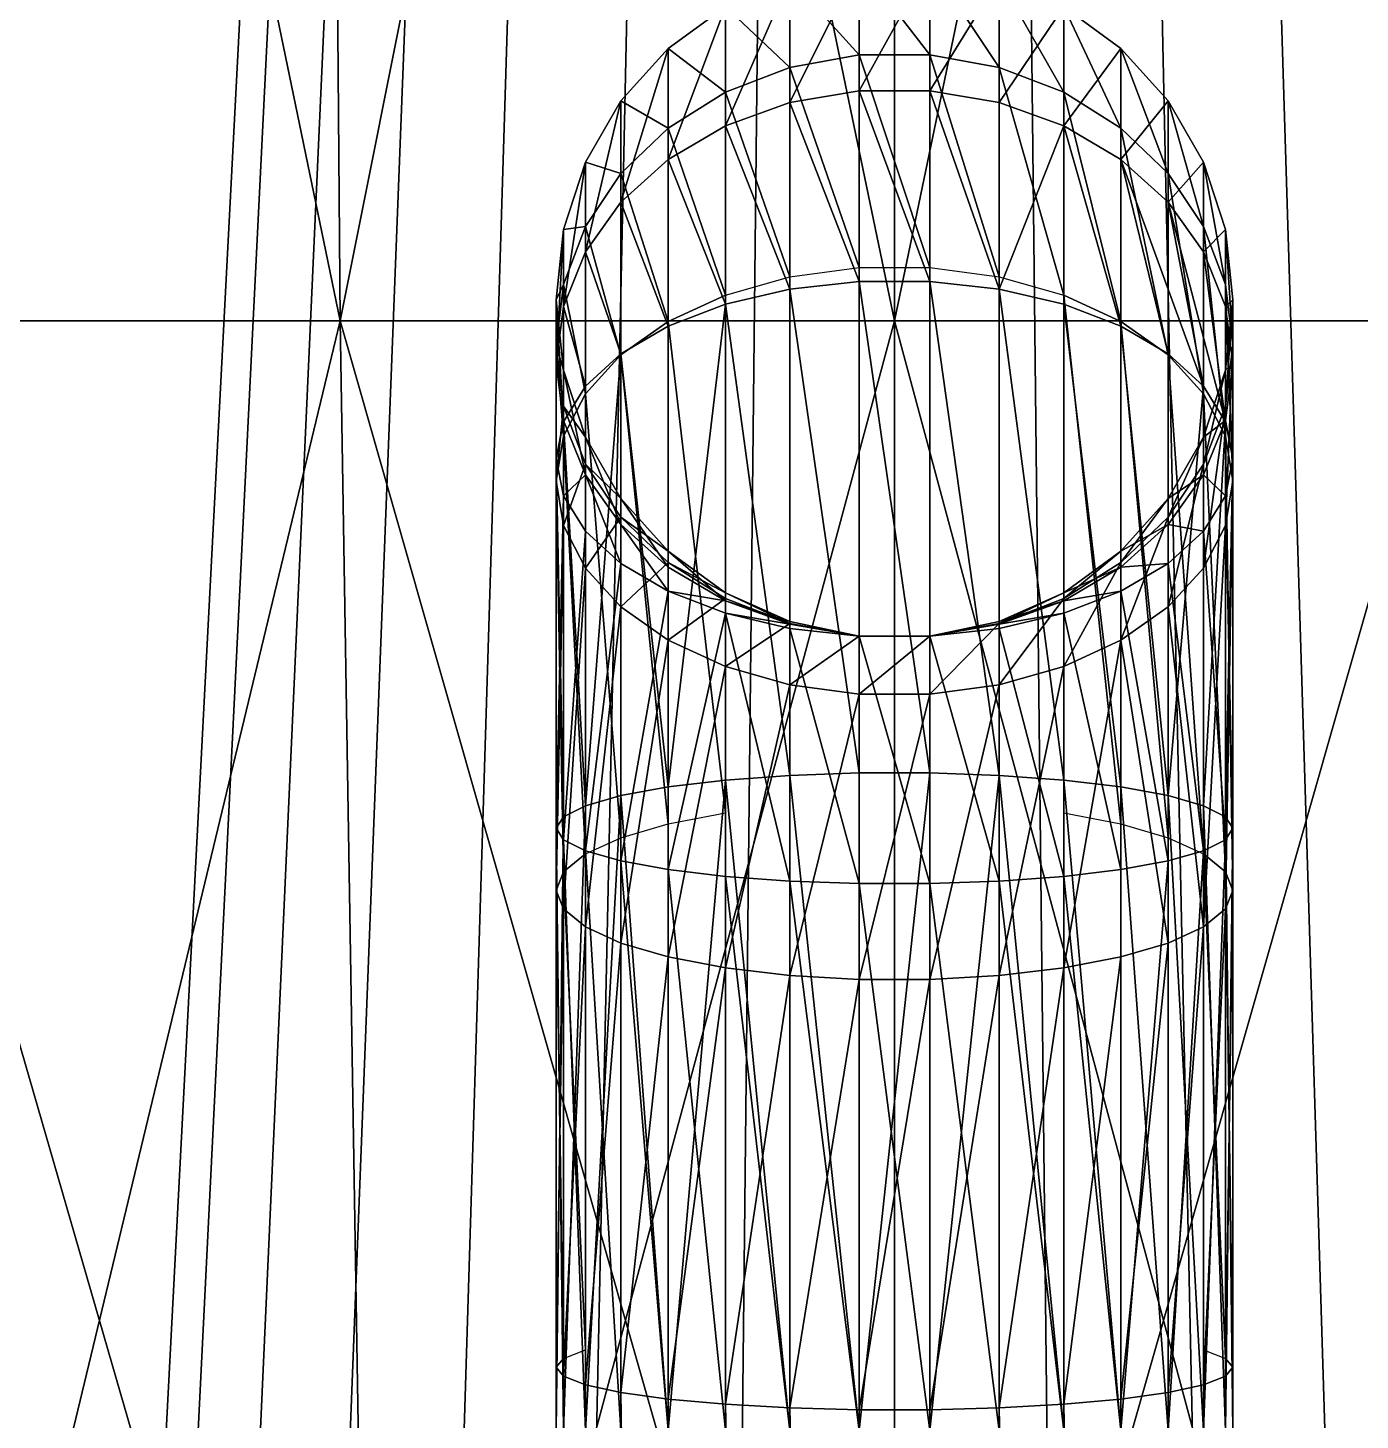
# Model space of a CAD drawing. Extents: x -6.5 to 6.5, y -27.2 to 23.5.
# Drawn here: x -1.562 to 0.839, y -6.981 to -4.472 of the extents above; entities that cross this region are included whole.
import ezdxf

# ---------------------------------------------------------------- set-up
doc = ezdxf.new("R2010")
doc.units = 0
doc.header["$MEASUREMENT"] = 0
doc.layers.add('DEFAULT', color=7, linetype='CONTINUOUS')

msp = doc.modelspace()

# ---------------------------------------------------------------- linework, layer by layer
at = {"layer": 'DEFAULT'}
for points in [[(0, 18.25), (-1.876564, -19.5, 0.609732), (-1.962327, -19.5, 0.206249)], [(0, 18.25), (-1.962327, -19.5, 0.206249), (-1.962327, -19.5, -0.206249)], [(0, 18.25), (-1.962327, -19.5, -0.206249), (-1.876564, -19.5, -0.609732)], [(0, 18.25), (-1.708786, -19.5, 0.986568), (-1.876564, -19.5, 0.609732)], [(0, 18.25), (-1.876564, -19.5, -0.609734), (-1.708786, -19.5, -0.986568)], [(0, 18.25), (-1.708786, -19.5, -0.986568), (-1.466326, -19.5, -1.320286)], [(0, 18.25), (-1.466326, -19.5, 1.320286), (-1.708786, -19.5, 0.986568)], [(0, 18.25), (-1.466326, -19.5, -1.320286), (-1.15978, -19.5, -1.5963)], [(0, 18.25), (-1.159781, -19.5, 1.5963), (-1.466326, -19.5, 1.320286)], [(0, 18.25), (-1.15978, -19.5, -1.5963), (-0.802547, -19.5, -1.802549)], [(0, 18.25), (-0.802547, -19.5, 1.802549), (-1.15978, -19.5, 1.5963)], [(0, 18.25), (-0.410238, -19.5, 1.930017), (-0.802547, -19.5, 1.802549)], [(0, 18.25), (-0.802546, -19.5, -1.802549), (-0.410238, -19.5, -1.930017)], [(0, 18.25), (-0.410238, -19.5, -1.930019), (0, -19.5, -1.973137)], [(0, 18.25), (0, -19.5, 1.973137), (-0.410238, -19.5, 1.930017)], [(0, 18.25), (0, -19.5, -1.973137), (0.410238, -19.5, -1.930017)], [(0, 18.25), (0.410238, -19.5, -1.930017), (0.802547, -19.5, -1.802549)], [(0, 18.25), (0.802547, -19.5, -1.802549), (1.15978, -19.5, -1.5963)], [(0, 18.25), (1.159781, -19.5, -1.5963), (1.466326, -19.5, -1.320286)], [(0, 18.25), (1.466326, -19.5, -1.320286), (1.708786, -19.5, -0.986568)], [(0, 18.25), (1.708786, -19.5, -0.986568), (1.876564, -19.5, -0.609732)], [(0, 18.25), (1.876564, -19.5, -0.609732), (1.962327, -19.5, -0.206249)], [(0, 18.25), (1.962327, -19.5, -0.206249), (1.962327, -19.5, 0.206249)], [(0, 18.25), (1.962327, -19.5, 0.206249), (1.876564, -19.5, 0.609732)], [(0, 18.25), (1.876564, -19.5, 0.609734), (1.708786, -19.5, 0.986568)], [(0, 18.25), (1.708786, -19.5, 0.986568), (1.466326, -19.5, 1.320286)], [(0, 18.25), (1.466326, -19.5, 1.320286), (1.15978, -19.5, 1.5963)], [(0, 18.25), (1.15978, -19.5, 1.5963), (0.802547, -19.5, 1.802549)], [(0, 18.25), (0.802546, -19.5, 1.802549), (0.410238, -19.5, 1.930017)], [(0, 18.25), (0.410238, -19.5, 1.930019), (0, -19.5, 1.973137)], [(-0.998899, -5, 4.699451), (-1.039559, 0, 4.890739), (-2.033683, 0, 4.567726)], [(-2.033683, 0, 4.567726), (-1.954142, -5, 4.389074), (-0.998899, -5, 4.699451)], [(-1.954141, -5, -4.389074), (-2.033683, 0, -4.567728), (-1.039558, 0, -4.890738)], [(-1.039558, 0, -4.890738), (-0.998899, -5, -4.699451), (-1.954141, -5, -4.389074)], [(0, -5, 4.80444), (0, 0, 5), (-1.039558, 0, 4.890738)], [(-1.039558, 0, 4.890738), (-0.998899, -5, 4.699451), (0, -5, 4.80444)], [(-0.998899, -5, -4.699451), (-1.039558, 0, -4.890739), (0, 0, -5)], [(0, 0, -5), (0, -5, -4.80444), (-0.998899, -5, -4.699451)], [(0.998899, -5, 4.699451), (1.039558, 0, 4.890739), (0, 0, 5)], [(0, 0, 5), (0, -5, 4.80444), (0.998899, -5, 4.699451)], [(0, -5, -4.80444), (0, 0, -5), (1.039558, 0, -4.890738)], [(1.039558, 0, -4.890738), (0.998899, -5, -4.699451), (0, -5, -4.80444)], [(-0.063732, -4.355601, -5.77317), (-0.188408, -4.606759, -6.458717), (-0.188408, -4.382101, -5.772972)], [(-0.063732, -4.585278, -6.474236), (-0.188408, -4.606759, -6.458717), (-0.063732, -4.355601, -5.77317)], [(-0.063732, -4.520287, -5.153793), (-0.063732, -4.355601, -5.77317), (-0.188408, -4.382101, -5.772972)], [(0.063732, -4.520287, -5.153793), (-0.063732, -4.355601, -5.77317), (-0.063732, -4.520287, -5.153793)], [(-0.063732, -4.355601, -5.77317), (0.063732, -4.520287, -5.153793), (0.063732, -4.355601, -5.77317)], [(0.063732, -4.355601, -5.77317), (-0.063732, -4.585278, -6.474236), (-0.063732, -4.355601, -5.77317)], [(0.063732, -4.585278, -6.474236), (-0.063732, -4.585278, -6.474236), (0.063732, -4.355601, -5.77317)], [(0.188408, -4.543188, -5.16713), (0.063732, -4.355601, -5.77317), (0.063732, -4.520287, -5.153793)], [(0.188408, -4.382101, -5.772972), (0.063732, -4.585278, -6.474236), (0.063732, -4.355601, -5.77317)], [(0.188408, -4.382101, -5.772972), (0.063732, -4.355601, -5.77317), (0.188408, -4.543188, -5.16713)], [(-0.188408, -4.382101, -5.772972), (-0.304852, -4.648783, -6.428356), (-0.304852, -4.433943, -5.772583)], [(-0.188408, -4.606759, -6.458717), (-0.304852, -4.648783, -6.428356), (-0.188408, -4.382101, -5.772972)], [(-0.188408, -4.543188, -5.16713), (-0.188408, -4.382101, -5.772972), (-0.304852, -4.433943, -5.772583)], [(-0.188408, -4.382101, -5.772972), (-0.188408, -4.543188, -5.16713), (-0.063732, -4.520287, -5.153793)], [(0.188408, -4.606759, -6.458717), (0.063732, -4.585278, -6.474236), (0.188408, -4.382101, -5.772972)], [(0.304852, -4.58799, -5.193218), (0.188408, -4.382101, -5.772972), (0.188408, -4.543188, -5.16713)], [(0.188408, -4.382101, -5.772972), (0.304852, -4.58799, -5.193218), (0.304852, -4.433943, -5.772583)], [(0.304852, -4.433943, -5.772583), (0.188408, -4.606759, -6.458717), (0.188408, -4.382101, -5.772972)], [(-0.304852, -4.58799, -5.193218), (-0.304852, -4.433943, -5.772583), (-0.407974, -4.508862, -5.772018)], [(-0.304852, -4.433943, -5.772583), (-0.407974, -4.709512, -6.38448), (-0.407974, -4.508862, -5.772018)], [(-0.407974, -4.709512, -6.38448), (-0.304852, -4.433943, -5.772583), (-0.304852, -4.648783, -6.428356)], [(-0.304852, -4.433943, -5.772583), (-0.304852, -4.58799, -5.193218), (-0.188408, -4.543188, -5.16713)], [(0.304852, -4.648783, -6.428356), (0.188408, -4.606759, -6.458717), (0.304852, -4.433943, -5.772583)], [(0.407974, -4.652735, -5.230919), (0.304852, -4.433943, -5.772583), (0.304852, -4.58799, -5.193218)], [(0.304852, -4.433943, -5.772583), (0.407974, -4.652735, -5.230919), (0.407974, -4.508862, -5.772018)], [(0.407974, -4.508862, -5.772018), (0.304852, -4.648783, -6.428356), (0.304852, -4.433943, -5.772583)], [(-0.407974, -4.508862, -5.772018), (-0.493263, -4.786294, -6.32901), (-0.493263, -4.603583, -5.771301)], [(-0.407974, -4.709512, -6.38448), (-0.493263, -4.786294, -6.32901), (-0.407974, -4.508862, -5.772018)], [(-0.493263, -4.603583, -5.771301), (-0.407974, -4.652735, -5.230919), (-0.407974, -4.508862, -5.772018)], [(-0.407974, -4.508862, -5.772018), (-0.407974, -4.652735, -5.230919), (-0.304852, -4.58799, -5.193218)], [(0.407974, -4.709512, -6.38448), (0.304852, -4.648783, -6.428356), (0.407974, -4.508862, -5.772018)], [(0.407974, -4.508862, -5.772018), (0.407974, -4.652735, -5.230919), (0.493263, -4.734593, -5.27858)], [(0.493263, -4.603583, -5.771301), (0.407974, -4.709512, -6.38448), (0.407974, -4.508862, -5.772018)], [(0.493263, -4.734593, -5.27858), (0.493263, -4.603583, -5.771301), (0.407974, -4.508862, -5.772018)], [(-0.188408, -4.543188, -5.16713), (-0.063732, -4.904091, -4.660534), (-0.063732, -4.520287, -5.153793)], [(-0.063732, -4.520287, -5.153793), (0.063732, -4.904091, -4.660534), (0.063732, -4.520287, -5.153793)], [(-0.063732, -4.904091, -4.660534), (0.063732, -4.904091, -4.660534), (-0.063732, -4.520287, -5.153793)], [(0.063732, -4.520287, -5.153793), (0.188408, -4.92089, -4.68103), (0.188408, -4.543188, -5.16713)], [(0.063732, -4.904091, -4.660534), (0.188408, -4.92089, -4.68103), (0.063732, -4.520287, -5.153793)], [(-0.304852, -4.58799, -5.193218), (-0.188408, -4.92089, -4.68103), (-0.188408, -4.543188, -5.16713)], [(-0.188408, -4.92089, -4.68103), (-0.063732, -4.904091, -4.660534), (-0.188408, -4.543188, -5.16713)], [(0.188408, -4.543188, -5.16713), (0.304852, -4.953756, -4.721127), (0.304852, -4.58799, -5.193218)], [(0.188408, -4.92089, -4.68103), (0.304852, -4.953756, -4.721127), (0.188408, -4.543188, -5.16713)], [(-0.407974, -4.652735, -5.230919), (-0.304852, -4.953756, -4.721127), (-0.304852, -4.58799, -5.193218)], [(-0.304852, -4.953756, -4.721127), (-0.188408, -4.92089, -4.68103), (-0.304852, -4.58799, -5.193218)], [(-0.063732, -4.585278, -6.474236), (-0.063732, -4.928864, -6.794491), (-0.188408, -4.606759, -6.458717)], [(0.063732, -4.585278, -6.474236), (0.063732, -4.928864, -6.794491), (-0.063732, -4.585278, -6.474236)], [(0.063732, -4.928864, -6.794491), (-0.063732, -4.928864, -6.794491), (-0.063732, -4.585278, -6.474236)], [(0.063732, -4.585278, -6.474236), (0.188408, -4.606759, -6.458717), (0.188408, -4.942837, -6.771973)], [(0.188408, -4.942837, -6.771973), (0.063732, -4.928864, -6.794491), (0.063732, -4.585278, -6.474236)], [(0.304852, -4.58799, -5.193218), (0.407974, -5.001251, -4.779068), (0.407974, -4.652735, -5.230919)], [(0.304852, -4.953756, -4.721127), (0.407974, -5.001251, -4.779068), (0.304852, -4.58799, -5.193218)], [(-0.493263, -4.603583, -5.771301), (-0.556995, -4.875771, -6.264362), (-0.556995, -4.713966, -5.77047)], [(-0.556995, -4.875771, -6.264362), (-0.493263, -4.603583, -5.771301), (-0.493263, -4.786294, -6.32901)], [(-0.493263, -4.603583, -5.771301), (-0.556995, -4.713966, -5.77047), (-0.493263, -4.734593, -5.27858)], [(-0.493263, -4.734593, -5.27858), (-0.407974, -4.652735, -5.230919), (-0.493263, -4.603583, -5.771301)], [(-0.304852, -4.648783, -6.428356), (-0.188408, -4.606759, -6.458717), (-0.188408, -4.942837, -6.771973)], [(-0.063732, -4.928864, -6.794491), (-0.188408, -4.942837, -6.771973), (-0.188408, -4.606759, -6.458717)], [(0.188408, -4.606759, -6.458717), (0.304852, -4.648783, -6.428356), (0.188408, -4.942837, -6.771973)], [(0.493263, -4.786294, -6.32901), (0.407974, -4.709512, -6.38448), (0.493263, -4.603583, -5.771301)], [(0.556995, -4.829986, -5.334129), (0.493263, -4.603583, -5.771301), (0.493263, -4.734593, -5.27858)], [(0.493263, -4.786294, -6.32901), (0.493263, -4.603583, -5.771301), (0.556995, -4.713966, -5.77047)], [(0.556995, -4.713966, -5.77047), (0.493263, -4.603583, -5.771301), (0.556995, -4.829986, -5.334129)], [(-0.407974, -5.001251, -4.779068), (-0.407974, -4.652735, -5.230919), (-0.493263, -4.734593, -5.27858)], [(-0.407974, -4.709512, -6.38448), (-0.304852, -4.648783, -6.428356), (-0.304852, -4.970172, -6.727921)], [(-0.407974, -4.652735, -5.230919), (-0.407974, -5.001251, -4.779068), (-0.304852, -4.953756, -4.721127)], [(-0.188408, -4.942837, -6.771973), (-0.304852, -4.970172, -6.727921), (-0.304852, -4.648783, -6.428356)], [(0.188408, -4.942837, -6.771973), (0.304852, -4.648783, -6.428356), (0.304852, -4.970172, -6.727921)], [(0.304852, -4.970172, -6.727921), (0.304852, -4.648783, -6.428356), (0.407974, -5.009676, -6.664261)], [(0.304852, -4.648783, -6.428356), (0.407974, -4.709512, -6.38448), (0.407974, -5.009676, -6.664261)], [(0.407974, -4.652735, -5.230919), (0.493263, -5.061298, -4.852325), (0.493263, -4.734593, -5.27858)], [(0.407974, -5.001251, -4.779068), (0.493263, -5.061298, -4.852325), (0.407974, -4.652735, -5.230919)], [(-0.596382, -4.835188, -5.769558), (-0.556995, -4.829986, -5.334129), (-0.556995, -4.713966, -5.77047)], [(-0.556995, -4.713966, -5.77047), (-0.596382, -4.974034, -6.193371), (-0.596382, -4.835188, -5.769558)], [(-0.556995, -4.875771, -6.264362), (-0.596382, -4.974034, -6.193371), (-0.556995, -4.713966, -5.77047)], [(-0.493263, -4.734593, -5.27858), (-0.556995, -4.713966, -5.77047), (-0.556995, -4.829986, -5.334129)], [(-0.407974, -5.009676, -6.664261), (-0.493263, -4.786294, -6.32901), (-0.407974, -4.709512, -6.38448)], [(-0.407974, -5.009676, -6.664261), (-0.407974, -4.709512, -6.38448), (-0.304852, -4.970172, -6.727921)], [(0.407974, -5.009676, -6.664261), (0.407974, -4.709512, -6.38448), (0.493263, -5.05962, -6.583775)], [(0.556995, -5.117824, -6.489979), (0.493263, -5.05962, -6.583775), (0.407974, -4.709512, -6.38448)], [(0.407974, -4.709512, -6.38448), (0.493263, -4.786294, -6.32901), (0.556995, -5.117824, -6.489979)], [(0.556995, -4.713966, -5.77047), (0.556995, -4.875771, -6.264362), (0.493263, -4.786294, -6.32901)], [(0.596382, -4.934745, -5.395126), (0.556995, -4.713966, -5.77047), (0.556995, -4.829986, -5.334129)], [(0.596382, -4.835188, -5.769558), (0.556995, -4.875771, -6.264362), (0.556995, -4.713966, -5.77047)], [(0.596382, -4.835188, -5.769558), (0.556995, -4.713966, -5.77047), (0.596382, -4.934745, -5.395126)], [(-0.493263, -5.061298, -4.852325), (-0.493263, -4.734593, -5.27858), (-0.556995, -4.829986, -5.334129)], [(-0.493263, -4.734593, -5.27858), (-0.493263, -5.061298, -4.852325), (-0.407974, -5.001251, -4.779068)], [(0.493263, -4.734593, -5.27858), (0.556995, -5.131276, -4.937698), (0.556995, -4.829986, -5.334129)], [(0.493263, -5.061298, -4.852325), (0.556995, -5.131276, -4.937698), (0.493263, -4.734593, -5.27858)], [(-0.493263, -5.05962, -6.583775), (-0.556995, -4.875771, -6.264362), (-0.493263, -4.786294, -6.32901)], [(-0.493263, -4.786294, -6.32901), (-0.407974, -5.009676, -6.664261), (-0.493263, -5.05962, -6.583775)], [(0.556995, -5.117824, -6.489979), (0.493263, -4.786294, -6.32901), (0.596382, -5.181742, -6.386974)], [(0.493263, -4.786294, -6.32901), (0.556995, -4.875771, -6.264362), (0.596382, -5.181742, -6.386974)], [(-0.596382, -4.835188, -5.769558), (-0.609707, -5.076787, -6.119133), (-0.609707, -4.961949, -5.7686)], [(-0.609707, -5.076787, -6.119133), (-0.596382, -4.835188, -5.769558), (-0.596382, -4.974034, -6.193371)], [(-0.596382, -4.835188, -5.769558), (-0.609707, -4.961949, -5.7686), (-0.596382, -4.934745, -5.395126)], [(-0.556995, -4.829986, -5.334129), (-0.596382, -4.835188, -5.769558), (-0.596382, -4.934745, -5.395126)], [(-0.556995, -5.131276, -4.937698), (-0.556995, -4.829986, -5.334129), (-0.596382, -4.934745, -5.395126)], [(-0.556995, -4.829986, -5.334129), (-0.556995, -5.131276, -4.937698), (-0.493263, -5.061298, -4.852325)], [(0.556995, -4.829986, -5.334129), (0.596382, -5.208124, -5.031452), (0.596382, -4.934745, -5.395126)], [(0.556995, -5.131276, -4.937698), (0.596382, -5.208124, -5.031452), (0.556995, -4.829986, -5.334129)], [(0.596382, -4.974034, -6.193371), (0.556995, -4.875771, -6.264362), (0.596382, -4.835188, -5.769558)], [(0.609707, -5.044292, -5.458916), (0.596382, -4.835188, -5.769558), (0.596382, -4.934745, -5.395126)], [(0.609707, -4.961949, -5.7686), (0.596382, -4.974034, -6.193371), (0.596382, -4.835188, -5.769558)], [(0.609707, -4.961949, -5.7686), (0.596382, -4.835188, -5.769558), (0.609707, -5.044292, -5.458916)], [(-0.596382, -4.974034, -6.193371), (-0.556995, -4.875771, -6.264362), (-0.556995, -5.117824, -6.489979)], [(-0.556995, -4.875771, -6.264362), (-0.493263, -5.05962, -6.583775), (-0.556995, -5.117824, -6.489979)], [(0.596382, -5.181742, -6.386974), (0.556995, -4.875771, -6.264362), (0.596382, -4.974034, -6.193371)], [(-0.596382, -4.934745, -5.395126), (-0.609707, -4.961949, -5.7686), (-0.609707, -5.044292, -5.458916)], [(-0.596382, -5.208124, -5.031452), (-0.596382, -4.934745, -5.395126), (-0.609707, -5.044292, -5.458916)], [(-0.596382, -4.934745, -5.395126), (-0.596382, -5.208124, -5.031452), (-0.556995, -5.131276, -4.937698)], [(-0.304852, -4.970172, -6.727921), (-0.188408, -4.942837, -6.771973), (-0.188408, -5.819274, -7.111378)], [(-0.188408, -4.942837, -6.771973), (-0.063732, -4.928864, -6.794491), (-0.063732, -5.814918, -7.137516)], [(-0.188408, -5.819274, -7.111378), (-0.188408, -4.942837, -6.771973), (-0.063732, -5.814918, -7.137516)], [(-0.063732, -5.814918, -7.137516), (-0.063732, -4.928864, -6.794491), (0.063732, -5.814918, -7.137516)], [(-0.063732, -4.928864, -6.794491), (0.063732, -4.928864, -6.794491), (0.063732, -5.814918, -7.137516)], [(0.063732, -4.928864, -6.794491), (0.188408, -4.942837, -6.771973), (0.188408, -5.819274, -7.111378)], [(0.063732, -5.814918, -7.137516), (0.063732, -4.928864, -6.794491), (0.188408, -5.819274, -7.111378)], [(0.304852, -5.827797, -7.060238), (0.188408, -5.819274, -7.111378), (0.188408, -4.942837, -6.771973)], [(0.188408, -4.942837, -6.771973), (0.304852, -4.970172, -6.727921), (0.304852, -5.827797, -7.060238)], [(0.596382, -4.934745, -5.395126), (0.596382, -5.208124, -5.031452), (0.609707, -5.288484, -5.129494)], [(0.609707, -5.288484, -5.129494), (0.609707, -5.044292, -5.458916), (0.596382, -4.934745, -5.395126)], [(-0.596382, -5.179541, -6.044899), (-0.596382, -5.088711, -5.767647), (-0.609707, -4.961949, -5.7686)], [(-0.609707, -4.961949, -5.7686), (-0.609707, -5.076787, -6.119133), (-0.596382, -5.179541, -6.044899)], [(-0.609707, -5.044292, -5.458916), (-0.609707, -4.961949, -5.7686), (-0.596382, -5.088711, -5.767647)], [(-0.304852, -4.953756, -4.721127), (-0.407974, -5.001251, -4.779068), (-0.304852, -5.886674, -4.304113)], [(0.304852, -4.953756, -4.721127), (0.407974, -5.906513, -4.37636), (0.407974, -5.001251, -4.779068)], [(0.304852, -5.886674, -4.304113), (0.407974, -5.906513, -4.37636), (0.304852, -4.953756, -4.721127)], [(0.596382, -5.088711, -5.767647), (0.609707, -5.076787, -6.119133), (0.609707, -4.961949, -5.7686)], [(0.596382, -5.088711, -5.767647), (0.609707, -4.961949, -5.7686), (0.596382, -5.153839, -5.522701)], [(0.596382, -5.153839, -5.522701), (0.609707, -4.961949, -5.7686), (0.609707, -5.044292, -5.458916)], [(0.609707, -5.076787, -6.119133), (0.596382, -4.974034, -6.193371), (0.609707, -4.961949, -5.7686)], [(-0.596382, -5.181742, -6.386974), (-0.609707, -5.076787, -6.119133), (-0.596382, -4.974034, -6.193371)], [(-0.596382, -5.181742, -6.386974), (-0.596382, -4.974034, -6.193371), (-0.556995, -5.117824, -6.489979)], [(-0.407974, -5.840115, -6.986336), (-0.407974, -5.009676, -6.664261), (-0.304852, -4.970172, -6.727921)], [(-0.304852, -4.970172, -6.727921), (-0.304852, -5.827797, -7.060238), (-0.407974, -5.840115, -6.986336)], [(-0.304852, -5.827797, -7.060238), (-0.304852, -4.970172, -6.727921), (-0.188408, -5.819274, -7.111378)], [(0.304852, -5.827797, -7.060238), (0.304852, -4.970172, -6.727921), (0.407974, -5.840115, -6.986336)], [(0.304852, -4.970172, -6.727921), (0.407974, -5.009676, -6.664261), (0.407974, -5.840115, -6.986336)], [(0.609707, -5.248581, -6.279263), (0.596382, -4.974034, -6.193371), (0.609707, -5.076787, -6.119133)], [(0.596382, -4.974034, -6.193371), (0.609707, -5.248581, -6.279263), (0.596382, -5.181742, -6.386974)], [(-0.998899, -5, 4.699451), (-1.954142, -5, 4.389074), (-1.842332, -8.5, 4.137947)], [(-0.941746, -8.5, -4.430565), (-1.842332, -8.5, -4.137945), (-1.954141, -5, -4.389074)], [(-1.954141, -5, -4.389074), (-0.998899, -5, -4.699451), (-0.941746, -8.5, -4.430565)], [(-1.842332, -8.5, 4.137947), (-0.941745, -8.5, 4.430563), (-0.998899, -5, 4.699451)], [(0, -5, 4.80444), (-0.998899, -5, 4.699451), (-0.941746, -8.5, 4.430565)], [(0, -8.5, -4.529547), (-0.941746, -8.5, -4.430563), (-0.998899, -5, -4.699451)], [(-0.998899, -5, -4.699451), (0, -5, -4.80444), (0, -8.5, -4.529547)], [(-0.941746, -8.5, 4.430565), (0, -8.5, 4.529545), (0, -5, 4.80444)], [(-0.407974, -5.001251, -4.779068), (-0.493263, -5.061298, -4.852325), (-0.407974, -5.906513, -4.37636)], [(-0.493263, -5.05962, -6.583775), (-0.407974, -5.009676, -6.664261), (-0.407974, -5.840115, -6.986336)], [(-0.407974, -5.001251, -4.779068), (-0.407974, -5.906513, -4.37636), (-0.304852, -5.886674, -4.304113)], [(0, -8.5, 4.529547), (0.941746, -8.5, 4.430563), (0.998899, -5, 4.699451)], [(0.998899, -5, 4.699451), (0, -5, 4.80444), (0, -8.5, 4.529547)], [(0.941746, -8.5, -4.430565), (0, -8.5, -4.529545), (0, -5, -4.80444)], [(0, -5, -4.80444), (0.998899, -5, -4.699451), (0.941746, -8.5, -4.430565)], [(0.493263, -5.931595, -4.467701), (0.493263, -5.061298, -4.852325), (0.407974, -5.001251, -4.779068)], [(0.407974, -5.001251, -4.779068), (0.407974, -5.906513, -4.37636), (0.493263, -5.931595, -4.467701)], [(0.407974, -5.840115, -6.986336), (0.407974, -5.009676, -6.664261), (0.493263, -5.855687, -6.892902)], [(0.407974, -5.009676, -6.664261), (0.493263, -5.05962, -6.583775), (0.493263, -5.855687, -6.892902)], [(-0.596382, -5.153839, -5.522701), (-0.609707, -5.288484, -5.129494), (-0.609707, -5.044292, -5.458916)], [(-0.596382, -5.088711, -5.767647), (-0.596382, -5.153839, -5.522701), (-0.609707, -5.044292, -5.458916)], [(-0.609707, -5.044292, -5.458916), (-0.609707, -5.288484, -5.129494), (-0.596382, -5.208124, -5.031452)], [(-0.556995, -5.873834, -6.784016), (-0.493263, -5.05962, -6.583775), (-0.493263, -5.855687, -6.892902)], [(-0.556995, -5.117824, -6.489979), (-0.493263, -5.05962, -6.583775), (-0.556995, -5.873834, -6.784016)], [(-0.493263, -5.061298, -4.852325), (-0.556995, -5.131276, -4.937698), (-0.493263, -5.931595, -4.467701)], [(-0.493263, -5.855687, -6.892902), (-0.493263, -5.05962, -6.583775), (-0.407974, -5.840115, -6.986336)], [(-0.493263, -5.061298, -4.852325), (-0.493263, -5.931595, -4.467701), (-0.407974, -5.906513, -4.37636)], [(0.556995, -5.117824, -6.489979), (0.493263, -5.855687, -6.892902), (0.493263, -5.05962, -6.583775)], [(0.493263, -5.061298, -4.852325), (0.556995, -5.960825, -4.57415), (0.556995, -5.131276, -4.937698)], [(0.493263, -5.931595, -4.467701), (0.556995, -5.960825, -4.57415), (0.493263, -5.061298, -4.852325)], [(0.609707, -5.044292, -5.458916), (0.609707, -5.288484, -5.129494), (0.596382, -5.368844, -5.227531)], [(0.596382, -5.368844, -5.227531), (0.596382, -5.153839, -5.522701), (0.609707, -5.044292, -5.458916)], [(-0.609707, -5.248581, -6.279263), (-0.596382, -5.179541, -6.044899), (-0.609707, -5.076787, -6.119133)], [(-0.609707, -5.076787, -6.119133), (-0.596382, -5.181742, -6.386974), (-0.609707, -5.248581, -6.279263)], [(-0.596382, -5.088711, -5.767647), (-0.556995, -5.277804, -5.973907), (-0.556995, -5.209932, -5.766735)], [(-0.596382, -5.179541, -6.044899), (-0.556995, -5.277804, -5.973907), (-0.596382, -5.088711, -5.767647)], [(-0.596382, -5.088711, -5.767647), (-0.556995, -5.209932, -5.766735), (-0.596382, -5.153839, -5.522701)], [(0.556995, -5.209932, -5.766735), (0.596382, -5.179541, -6.044899), (0.596382, -5.088711, -5.767647)], [(0.556995, -5.258598, -5.583702), (0.556995, -5.209932, -5.766735), (0.596382, -5.088711, -5.767647)], [(0.596382, -5.088711, -5.767647), (0.596382, -5.153839, -5.522701), (0.556995, -5.258598, -5.583702)], [(0.596382, -5.179541, -6.044899), (0.609707, -5.248581, -6.279263), (0.609707, -5.076787, -6.119133)], [(0.596382, -5.088711, -5.767647), (0.596382, -5.179541, -6.044899), (0.609707, -5.076787, -6.119133)], [(-0.596382, -5.181742, -6.386974), (-0.556995, -5.117824, -6.489979), (-0.556995, -5.873834, -6.784016)], [(0.556995, -5.873834, -6.784016), (0.493263, -5.855687, -6.892902), (0.556995, -5.117824, -6.489979)], [(0.596382, -5.181742, -6.386974), (0.556995, -5.873834, -6.784016), (0.556995, -5.117824, -6.489979)], [(-0.556995, -5.131276, -4.937698), (-0.596382, -5.208124, -5.031452), (-0.556995, -5.960825, -4.57415)], [(-0.493263, -5.931595, -4.467701), (-0.556995, -5.131276, -4.937698), (-0.556995, -5.960825, -4.57415)], [(0.556995, -5.131276, -4.937698), (0.596382, -5.992925, -4.691048), (0.596382, -5.208124, -5.031452)], [(0.556995, -5.960825, -4.57415), (0.596382, -5.992925, -4.691048), (0.556995, -5.131276, -4.937698)], [(-0.596382, -5.368844, -5.227531), (-0.609707, -5.288484, -5.129494), (-0.596382, -5.153839, -5.522701)], [(-0.596382, -5.153839, -5.522701), (-0.556995, -5.209932, -5.766735), (-0.556995, -5.258598, -5.583702)], [(-0.596382, -5.368844, -5.227531), (-0.596382, -5.153839, -5.522701), (-0.556995, -5.258598, -5.583702)], [(0.596382, -5.153839, -5.522701), (0.556995, -5.445692, -5.321285), (0.556995, -5.258598, -5.583702)], [(0.596382, -5.368844, -5.227531), (0.556995, -5.445692, -5.321285), (0.596382, -5.153839, -5.522701)], [(-0.596382, -5.179541, -6.044899), (-0.609707, -5.248581, -6.279263), (-0.596382, -5.31542, -6.171551)], [(-0.609707, -5.248581, -6.279263), (-0.596382, -5.181742, -6.386974), (-0.596382, -5.893764, -6.664444)], [(-0.596382, -5.31542, -6.171551), (-0.556995, -5.277804, -5.973907), (-0.596382, -5.179541, -6.044899)], [(-0.596382, -5.893764, -6.664444), (-0.596382, -5.181742, -6.386974), (-0.556995, -5.873834, -6.784016)], [(0.596382, -5.31542, -6.171551), (0.596382, -5.179541, -6.044899), (0.556995, -5.277804, -5.973907)], [(0.556995, -5.277804, -5.973907), (0.596382, -5.179541, -6.044899), (0.556995, -5.209932, -5.766735)], [(0.596382, -5.893764, -6.664444), (0.556995, -5.873834, -6.784016), (0.596382, -5.181742, -6.386974)], [(0.596382, -5.31542, -6.171551), (0.609707, -5.248581, -6.279263), (0.596382, -5.179541, -6.044899)], [(0.609707, -5.248581, -6.279263), (0.596382, -5.893764, -6.664444), (0.596382, -5.181742, -6.386974)], [(-0.596382, -5.208124, -5.031452), (-0.609707, -5.288484, -5.129494), (-0.596382, -5.992925, -4.691048)], [(-0.556995, -5.960825, -4.57415), (-0.596382, -5.208124, -5.031452), (-0.596382, -5.992925, -4.691048)], [(-0.556995, -5.209932, -5.766735), (-0.493263, -5.320315, -5.765903), (-0.556995, -5.258598, -5.583702)], [(-0.556995, -5.209932, -5.766735), (-0.493263, -5.367281, -5.909264), (-0.493263, -5.320315, -5.765903)], [(-0.556995, -5.277804, -5.973907), (-0.493263, -5.367281, -5.909264), (-0.556995, -5.209932, -5.766735)], [(0.556995, -5.277804, -5.973907), (0.556995, -5.209932, -5.766735), (0.493263, -5.320315, -5.765903)], [(0.493263, -5.353992, -5.639248), (0.493263, -5.320315, -5.765903), (0.556995, -5.209932, -5.766735)], [(0.556995, -5.209932, -5.766735), (0.556995, -5.258598, -5.583702), (0.493263, -5.353992, -5.639248)], [(0.596382, -5.208124, -5.031452), (0.609707, -6.026492, -4.813286), (0.609707, -5.288484, -5.129494)], [(0.596382, -5.992925, -4.691048), (0.609707, -6.026492, -4.813286), (0.596382, -5.208124, -5.031452)], [(-0.609707, -5.914604, -6.539402), (-0.609707, -5.248581, -6.279263), (-0.596382, -5.893764, -6.664444)], [(-0.596382, -5.31542, -6.171551), (-0.609707, -5.248581, -6.279263), (-0.609707, -5.914604, -6.539402)], [(-0.556995, -5.258598, -5.583702), (-0.556995, -5.445692, -5.321285), (-0.596382, -5.368844, -5.227531)], [(-0.493263, -5.320315, -5.765903), (-0.493263, -5.353992, -5.639248), (-0.556995, -5.258598, -5.583702)], [(-0.556995, -5.445692, -5.321285), (-0.556995, -5.258598, -5.583702), (-0.493263, -5.353992, -5.639248)], [(0.556995, -5.258598, -5.583702), (0.556995, -5.445692, -5.321285), (0.493263, -5.515669, -5.406658)], [(0.493263, -5.515669, -5.406658), (0.493263, -5.353992, -5.639248), (0.556995, -5.258598, -5.583702)], [(0.609707, -5.914604, -6.539402), (0.596382, -5.893764, -6.664444), (0.609707, -5.248581, -6.279263)], [(0.596382, -5.31542, -6.171551), (0.609707, -5.914604, -6.539402), (0.609707, -5.248581, -6.279263)], [(-0.596382, -5.992925, -4.691048), (-0.609707, -5.288484, -5.129494), (-0.609707, -6.026492, -4.813286)], [(-0.609707, -5.288484, -5.129494), (-0.596382, -5.368844, -5.227531), (-0.609707, -6.026492, -4.813286)], [(-0.556995, -5.277804, -5.973907), (-0.596382, -5.31542, -6.171551), (-0.556995, -5.379338, -6.068546)], [(-0.556995, -5.379338, -6.068546), (-0.493263, -5.437541, -5.974751), (-0.556995, -5.277804, -5.973907)], [(-0.493263, -5.437541, -5.974751), (-0.493263, -5.367281, -5.909264), (-0.556995, -5.277804, -5.973907)], [(0.493263, -5.367281, -5.909264), (0.556995, -5.379338, -6.068546), (0.556995, -5.277804, -5.973907)], [(0.493263, -5.320315, -5.765903), (0.493263, -5.367281, -5.909264), (0.556995, -5.277804, -5.973907)], [(0.556995, -5.379338, -6.068546), (0.596382, -5.31542, -6.171551), (0.556995, -5.277804, -5.973907)], [(0.609707, -5.288484, -5.129494), (0.596382, -6.060059, -4.935528), (0.596382, -5.368844, -5.227531)], [(0.609707, -6.026492, -4.813286), (0.596382, -6.060059, -4.935528), (0.609707, -5.288484, -5.129494)], [(-0.596382, -5.935443, -6.41436), (-0.596382, -5.31542, -6.171551), (-0.609707, -5.914604, -6.539402)], [(-0.556995, -5.379338, -6.068546), (-0.596382, -5.31542, -6.171551), (-0.596382, -5.935443, -6.41436)], [(0.556995, -5.379338, -6.068546), (0.596382, -5.935443, -6.41436), (0.596382, -5.31542, -6.171551)], [(0.596382, -5.935443, -6.41436), (0.609707, -5.914604, -6.539402), (0.596382, -5.31542, -6.171551)], [(-0.493263, -5.320315, -5.765903), (-0.407974, -5.415036, -5.76519), (-0.493263, -5.353992, -5.639248)], [(-0.407974, -5.444063, -5.85379), (-0.493263, -5.320315, -5.765903), (-0.493263, -5.367281, -5.909264)], [(-0.493263, -5.320315, -5.765903), (-0.407974, -5.444063, -5.85379), (-0.407974, -5.415036, -5.76519)], [(0.407974, -5.415036, -5.76519), (0.493263, -5.320315, -5.765903), (0.407974, -5.435849, -5.686913)], [(0.407974, -5.415036, -5.76519), (0.493263, -5.367281, -5.909264), (0.493263, -5.320315, -5.765903)], [(0.493263, -5.320315, -5.765903), (0.493263, -5.353992, -5.639248), (0.407974, -5.435849, -5.686913)], [(-0.609707, -6.026492, -4.813286), (-0.596382, -5.368844, -5.227531), (-0.596382, -6.060059, -4.935528)], [(-0.596382, -5.368844, -5.227531), (-0.556995, -5.445692, -5.321285), (-0.596382, -6.060059, -4.935528)], [(-0.493263, -5.353992, -5.639248), (-0.493263, -5.515669, -5.406658), (-0.556995, -5.445692, -5.321285)], [(-0.407974, -5.415036, -5.76519), (-0.407974, -5.435849, -5.686913), (-0.493263, -5.353992, -5.639248)], [(-0.493263, -5.515669, -5.406658), (-0.493263, -5.353992, -5.639248), (-0.407974, -5.435849, -5.686913)], [(-0.493263, -5.437541, -5.974751), (-0.407974, -5.487485, -5.894264), (-0.493263, -5.367281, -5.909264)], [(-0.407974, -5.487485, -5.894264), (-0.407974, -5.444063, -5.85379), (-0.493263, -5.367281, -5.909264)], [(0.407974, -5.575716, -5.479916), (0.493263, -5.353992, -5.639248), (0.493263, -5.515669, -5.406658)], [(0.493263, -5.353992, -5.639248), (0.407974, -5.575716, -5.479916), (0.407974, -5.435849, -5.686913)], [(0.493263, -5.437541, -5.974751), (0.493263, -5.367281, -5.909264), (0.407974, -5.444063, -5.85379)], [(0.407974, -5.444063, -5.85379), (0.493263, -5.367281, -5.909264), (0.407974, -5.415036, -5.76519)], [(0.556995, -5.379338, -6.068546), (0.493263, -5.367281, -5.909264), (0.493263, -5.437541, -5.974751)], [(0.556995, -5.445692, -5.321285), (0.596382, -5.368844, -5.227531), (0.556995, -6.092159, -5.052425)], [(0.596382, -6.060059, -4.935528), (0.556995, -6.092159, -5.052425), (0.596382, -5.368844, -5.227531)], [(-0.556995, -5.955373, -6.294785), (-0.556995, -5.379338, -6.068546), (-0.596382, -5.935443, -6.41436)], [(-0.493263, -5.437541, -5.974751), (-0.556995, -5.379338, -6.068546), (-0.556995, -5.955373, -6.294785)], [(0.493263, -5.437541, -5.974751), (0.556995, -5.955373, -6.294785), (0.556995, -5.379338, -6.068546)], [(0.556995, -5.955373, -6.294785), (0.596382, -5.935443, -6.41436), (0.556995, -5.379338, -6.068546)], [(-0.304852, -5.489955, -5.764626), (-0.407974, -5.435849, -5.686913), (-0.407974, -5.415036, -5.76519)], [(-0.407974, -5.444063, -5.85379), (-0.304852, -5.504793, -5.809914), (-0.407974, -5.415036, -5.76519)], [(-0.407974, -5.415036, -5.76519), (-0.304852, -5.504793, -5.809914), (-0.304852, -5.489955, -5.764626)], [(0.304852, -5.489955, -5.764626), (0.407974, -5.444063, -5.85379), (0.407974, -5.415036, -5.76519)], [(0.304852, -5.500594, -5.724609), (0.304852, -5.489955, -5.764626), (0.407974, -5.415036, -5.76519)], [(0.407974, -5.415036, -5.76519), (0.407974, -5.435849, -5.686913), (0.304852, -5.500594, -5.724609)], [(-0.493263, -5.97352, -6.185902), (-0.493263, -5.437541, -5.974751), (-0.556995, -5.955373, -6.294785)], [(-0.407974, -5.575716, -5.479916), (-0.493263, -5.515669, -5.406658), (-0.407974, -5.435849, -5.686913)], [(-0.407974, -5.487485, -5.894264), (-0.493263, -5.437541, -5.974751), (-0.493263, -5.97352, -6.185902)], [(-0.407974, -5.435849, -5.686913), (-0.304852, -5.489955, -5.764626), (-0.304852, -5.500594, -5.724609)], [(-0.407974, -5.575716, -5.479916), (-0.407974, -5.435849, -5.686913), (-0.304852, -5.500594, -5.724609)], [(-0.407974, -5.487485, -5.894264), (-0.304852, -5.504793, -5.809914), (-0.407974, -5.444063, -5.85379)], [(0.304852, -5.623211, -5.537857), (0.407974, -5.435849, -5.686913), (0.407974, -5.575716, -5.479916)], [(0.304852, -5.500594, -5.724609), (0.407974, -5.435849, -5.686913), (0.304852, -5.623211, -5.537857)], [(0.304852, -5.489955, -5.764626), (0.304852, -5.504793, -5.809914), (0.407974, -5.444063, -5.85379)], [(0.304852, -5.504793, -5.809914), (0.407974, -5.487485, -5.894264), (0.407974, -5.444063, -5.85379)], [(0.407974, -5.487485, -5.894264), (0.493263, -5.97352, -6.185902), (0.493263, -5.437541, -5.974751)], [(0.407974, -5.444063, -5.85379), (0.407974, -5.487485, -5.894264), (0.493263, -5.437541, -5.974751)], [(0.556995, -5.955373, -6.294785), (0.493263, -5.437541, -5.974751), (0.493263, -5.97352, -6.185902)], [(-0.596382, -6.060059, -4.935528), (-0.556995, -5.445692, -5.321285), (-0.556995, -6.092159, -5.052425)], [(-0.556995, -5.445692, -5.321285), (-0.493263, -5.515669, -5.406658), (-0.556995, -6.092159, -5.052425)], [(0.556995, -6.092159, -5.052425), (0.493263, -5.515669, -5.406658), (0.556995, -5.445692, -5.321285)], [(-0.407974, -5.989093, -6.092468), (-0.407974, -5.487485, -5.894264), (-0.493263, -5.97352, -6.185902)], [(-0.304852, -5.526989, -5.830605), (-0.304852, -5.504793, -5.809914), (-0.407974, -5.487485, -5.894264)], [(-0.304852, -5.526989, -5.830605), (-0.407974, -5.487485, -5.894264), (-0.407974, -5.989093, -6.092468)], [(-0.304852, -5.489955, -5.764626), (-0.188408, -5.545396, -5.750698), (-0.304852, -5.500594, -5.724609)], [(-0.304852, -5.504793, -5.809914), (-0.188408, -5.541798, -5.764233), (-0.304852, -5.489955, -5.764626)], [(-0.188408, -5.545396, -5.750698), (-0.304852, -5.489955, -5.764626), (-0.188408, -5.541798, -5.764233)], [(0.188408, -5.541798, -5.764233), (0.304852, -5.489955, -5.764626), (0.188408, -5.545396, -5.750698)], [(0.304852, -5.504793, -5.809914), (0.304852, -5.489955, -5.764626), (0.188408, -5.541798, -5.764233)], [(0.304852, -5.489955, -5.764626), (0.304852, -5.500594, -5.724609), (0.188408, -5.545396, -5.750698)], [(0.407974, -5.487485, -5.894264), (0.304852, -5.504793, -5.809914), (0.304852, -5.526989, -5.830605)], [(0.304852, -5.526989, -5.830605), (0.407974, -5.989093, -6.092468), (0.407974, -5.487485, -5.894264)], [(0.493263, -5.97352, -6.185902), (0.407974, -5.487485, -5.894264), (0.407974, -5.989093, -6.092468)], [(-0.556995, -6.092159, -5.052425), (-0.493263, -5.515669, -5.406658), (-0.493263, -6.121388, -5.158871)], [(-0.493263, -5.515669, -5.406658), (-0.407974, -5.575716, -5.479916), (-0.493263, -6.121388, -5.158871)], [(-0.304852, -5.623211, -5.537857), (-0.407974, -5.575716, -5.479916), (-0.304852, -5.500594, -5.724609)], [(-0.188408, -5.545396, -5.750698), (-0.304852, -5.623211, -5.537857), (-0.304852, -5.500594, -5.724609)], [(-0.188408, -5.541798, -5.764233), (-0.304852, -5.504793, -5.809914), (-0.188408, -5.546816, -5.779552)], [(-0.304852, -5.526989, -5.830605), (-0.188408, -5.546816, -5.779552), (-0.304852, -5.504793, -5.809914)], [(0.188408, -5.656077, -5.577953), (0.188408, -5.545396, -5.750698), (0.304852, -5.500594, -5.724609)], [(0.304852, -5.500594, -5.724609), (0.304852, -5.623211, -5.537857), (0.188408, -5.656077, -5.577953)], [(0.188408, -5.546816, -5.779552), (0.304852, -5.504793, -5.809914), (0.188408, -5.541798, -5.764233)], [(0.304852, -5.526989, -5.830605), (0.304852, -5.504793, -5.809914), (0.188408, -5.546816, -5.779552)], [(0.493263, -6.121388, -5.158871), (0.407974, -5.575716, -5.479916), (0.493263, -5.515669, -5.406658)], [(0.493263, -6.121388, -5.158871), (0.493263, -5.515669, -5.406658), (0.556995, -6.092159, -5.052425)], [(-0.304852, -6.00141, -6.018566), (-0.304852, -5.526989, -5.830605), (-0.407974, -5.989093, -6.092468)], [(-0.188408, -5.546816, -5.779552), (-0.304852, -5.526989, -5.830605), (-0.188408, -5.554325, -5.786552)], [(-0.188408, -6.009933, -5.967426), (-0.304852, -5.526989, -5.830605), (-0.304852, -6.00141, -6.018566)], [(-0.188408, -5.554325, -5.786552), (-0.304852, -5.526989, -5.830605), (-0.188408, -6.009933, -5.967426)], [(-0.304852, -5.623211, -5.537857), (-0.188408, -5.545396, -5.750698), (-0.188408, -5.656077, -5.577953)], [(-0.063732, -5.568298, -5.764034), (-0.188408, -5.541798, -5.764233), (-0.188408, -5.546816, -5.779552)], [(-0.188408, -5.545396, -5.750698), (-0.188408, -5.541798, -5.764233), (-0.063732, -5.568298, -5.764034)], [(-0.063732, -5.568298, -5.764034), (-0.188408, -5.656077, -5.577953), (-0.188408, -5.545396, -5.750698)], [(0.063732, -5.568298, -5.764034), (0.188408, -5.541798, -5.764233), (0.188408, -5.545396, -5.750698)], [(0.188408, -5.546816, -5.779552), (0.188408, -5.541798, -5.764233), (0.063732, -5.568298, -5.764034)], [(0.188408, -5.545396, -5.750698), (0.063732, -5.672876, -5.59845), (0.063732, -5.568298, -5.764034)], [(0.063732, -5.672876, -5.59845), (0.188408, -5.545396, -5.750698), (0.188408, -5.656077, -5.577953)], [(0.188408, -5.554325, -5.786552), (0.304852, -5.526989, -5.830605), (0.188408, -5.546816, -5.779552)], [(0.188408, -5.554325, -5.786552), (0.304852, -6.00141, -6.018566), (0.304852, -5.526989, -5.830605)], [(0.304852, -6.00141, -6.018566), (0.407974, -5.989093, -6.092468), (0.304852, -5.526989, -5.830605)], [(-0.188408, -5.554325, -5.786552), (-0.063732, -5.568298, -5.764034), (-0.188408, -5.546816, -5.779552)], [(-0.063732, -6.014289, -5.941284), (-0.188408, -5.554325, -5.786552), (-0.188408, -6.009933, -5.967426)], [(-0.063732, -5.568298, -5.764034), (-0.188408, -5.554325, -5.786552), (-0.063732, -6.014289, -5.941284)], [(-0.188408, -5.656077, -5.577953), (-0.063732, -5.568298, -5.764034), (-0.063732, -5.672876, -5.59845)], [(-0.063732, -5.568298, -5.764034), (0.063732, -6.014289, -5.941284), (0.063732, -5.568298, -5.764034)], [(0.063732, -6.014289, -5.941284), (-0.063732, -5.568298, -5.764034), (-0.063732, -6.014289, -5.941284)], [(-0.063732, -5.672876, -5.59845), (-0.063732, -5.568298, -5.764034), (0.063732, -5.568298, -5.764034)], [(0.063732, -5.568298, -5.764034), (0.063732, -5.672876, -5.59845), (-0.063732, -5.672876, -5.59845)], [(0.063732, -5.568298, -5.764034), (0.188408, -5.554325, -5.786552), (0.188408, -5.546816, -5.779552)], [(0.063732, -5.568298, -5.764034), (0.188408, -6.009933, -5.967426), (0.188408, -5.554325, -5.786552)], [(0.063732, -6.014289, -5.941284), (0.188408, -6.009933, -5.967426), (0.063732, -5.568298, -5.764034)], [(0.188408, -6.009933, -5.967426), (0.304852, -6.00141, -6.018566), (0.188408, -5.554325, -5.786552)], [(-0.493263, -6.121388, -5.158871), (-0.407974, -5.575716, -5.479916), (-0.407974, -6.146471, -5.250214)], [(-0.407974, -5.575716, -5.479916), (-0.304852, -5.623211, -5.537857), (-0.407974, -6.146471, -5.250214)], [(0.304852, -6.16631, -5.32246), (0.407974, -5.575716, -5.479916), (0.407974, -6.146471, -5.250214)], [(0.304852, -5.623211, -5.537857), (0.407974, -5.575716, -5.479916), (0.304852, -6.16631, -5.32246)], [(0.407974, -5.575716, -5.479916), (0.493263, -6.121388, -5.158871), (0.407974, -6.146471, -5.250214)], [(-0.304852, -5.623211, -5.537857), (-0.304852, -6.16631, -5.32246), (-0.407974, -6.146471, -5.250214)], [(-0.304852, -6.16631, -5.32246), (-0.304852, -5.623211, -5.537857), (-0.188408, -5.656077, -5.577953)], [(0.188408, -6.180038, -5.372452), (0.304852, -5.623211, -5.537857), (0.304852, -6.16631, -5.32246)], [(0.188408, -5.656077, -5.577953), (0.304852, -5.623211, -5.537857), (0.188408, -6.180038, -5.372452)], [(-0.188408, -5.656077, -5.577953), (-0.188408, -6.180038, -5.372452), (-0.304852, -6.16631, -5.32246)], [(-0.188408, -5.656077, -5.577953), (-0.063732, -5.672876, -5.59845), (-0.188408, -6.180038, -5.372452)], [(0.063732, -6.187055, -5.398006), (0.188408, -5.656077, -5.577953), (0.188408, -6.180038, -5.372452)], [(0.063732, -5.672876, -5.59845), (0.188408, -5.656077, -5.577953), (0.063732, -6.187055, -5.398006)], [(-0.188408, -6.180038, -5.372452), (-0.063732, -5.672876, -5.59845), (-0.063732, -6.187055, -5.398006)], [(-0.063732, -6.187055, -5.398006), (0.063732, -5.672876, -5.59845), (0.063732, -6.187055, -5.398006)], [(-0.063732, -5.672876, -5.59845), (0.063732, -5.672876, -5.59845), (-0.063732, -6.187055, -5.398006)], [(-0.304852, -5.827797, -7.060238), (-0.188408, -5.819274, -7.111378), (-0.188408, -7, -7.200554)], [(-0.188408, -5.819274, -7.111378), (-0.063732, -5.814918, -7.137516), (-0.063732, -7, -7.227055)], [(-0.063732, -7, -7.227055), (-0.188408, -7, -7.200554), (-0.188408, -5.819274, -7.111378)], [(-0.063732, -7, -7.227055), (0.063732, -5.814918, -7.137516), (0.063732, -7, -7.227055)], [(0.063732, -5.814918, -7.137516), (-0.063732, -7, -7.227055), (-0.063732, -5.814918, -7.137516)], [(0.188408, -5.819274, -7.111378), (0.063732, -7, -7.227055), (0.063732, -5.814918, -7.137516)], [(0.063732, -7, -7.227055), (0.188408, -5.819274, -7.111378), (0.188408, -7, -7.200554)], [(0.188408, -7, -7.200554), (0.188408, -5.819274, -7.111378), (0.304852, -7, -7.148712)], [(0.188408, -5.819274, -7.111378), (0.304852, -5.827797, -7.060238), (0.304852, -7, -7.148712)], [(-0.407974, -7, -7.073792), (-0.493263, -5.855687, -6.892902), (-0.407974, -5.840114, -6.986336)], [(-0.407974, -7, -7.073792), (-0.407974, -5.840114, -6.986336), (-0.304852, -5.827797, -7.060238)], [(-0.304852, -5.827797, -7.060238), (-0.304852, -7, -7.148712), (-0.407974, -7, -7.073792)], [(-0.304852, -7, -7.148712), (-0.304852, -5.827797, -7.060238), (-0.188408, -7, -7.200554)], [(0.304852, -5.827797, -7.060238), (0.407974, -5.840114, -6.986336), (0.407974, -7, -7.073792)], [(0.304852, -7, -7.148712), (0.304852, -5.827797, -7.060238), (0.407974, -7, -7.073792)], [(0.407974, -5.840114, -6.986336), (0.493263, -5.855687, -6.892902), (0.493263, -7, -6.979065)], [(0.407974, -7, -7.073792), (0.407974, -5.840114, -6.986336), (0.493263, -7, -6.979065)], [(-0.493263, -5.855687, -6.892902), (-0.493263, -7, -6.979065), (-0.556995, -7, -6.868679)], [(-0.556995, -7, -6.868679), (-0.556995, -5.873834, -6.784016), (-0.493263, -5.855687, -6.892902)], [(-0.493263, -5.855687, -6.892902), (-0.407974, -7, -7.073792), (-0.493263, -7, -6.979065)], [(0.493263, -5.855687, -6.892902), (0.556995, -5.873834, -6.784016), (0.556995, -7, -6.868679)], [(0.493263, -7, -6.979065), (0.493263, -5.855687, -6.892902), (0.556995, -7, -6.868679)], [(-0.609707, -5.914603, -6.539402), (-0.596382, -5.893764, -6.664444), (-0.609707, -7, -6.620689)], [(-0.609707, -7, -6.620689), (-0.596382, -5.893764, -6.664444), (-0.596382, -7, -6.747456)], [(-0.556995, -5.873834, -6.784016), (-0.556995, -7, -6.868679), (-0.596382, -7, -6.747456)], [(-0.596382, -7, -6.747456), (-0.596382, -5.893764, -6.664444), (-0.556995, -5.873834, -6.784016)], [(0.556995, -5.873834, -6.784016), (0.596382, -5.893764, -6.664444), (0.596382, -7, -6.747456)], [(0.596382, -7, -6.747456), (0.556995, -7, -6.868679), (0.556995, -5.873834, -6.784016)], [(0.596382, -5.893764, -6.664444), (0.609707, -5.914603, -6.539402), (0.609707, -7, -6.620689)], [(0.596382, -7, -6.747456), (0.596382, -5.893764, -6.664444), (0.609707, -7, -6.620689)], [(-0.596382, -7, -6.493927), (-0.596382, -5.935443, -6.41436), (-0.609707, -5.914603, -6.539402)], [(-0.596382, -7, -6.493927), (-0.609707, -5.914603, -6.539402), (-0.609707, -7, -6.620689)], [(0.609707, -5.914603, -6.539402), (0.596382, -5.935443, -6.41436), (0.596382, -7, -6.493927)], [(0.609707, -7, -6.620689), (0.609707, -5.914603, -6.539402), (0.596382, -7, -6.493927)], [(-0.556995, -5.955373, -6.294785), (-0.596382, -5.935443, -6.41436), (-0.556995, -7, -6.3727)], [(-0.556995, -7, -6.3727), (-0.596382, -5.935443, -6.41436), (-0.596382, -7, -6.493927)], [(0.596382, -5.935443, -6.41436), (0.556995, -5.955373, -6.294785), (0.556995, -7, -6.3727)], [(0.596382, -7, -6.493927), (0.596382, -5.935443, -6.41436), (0.556995, -7, -6.3727)], [(-0.596382, -5.992925, -4.691048), (-0.556995, -6.854702, -4.402351), (-0.556995, -5.960825, -4.57415)], [(-0.493263, -5.97352, -6.185902), (-0.556995, -5.955373, -6.294785), (-0.493263, -7, -6.262314)], [(-0.493263, -7, -6.262314), (-0.556995, -5.955373, -6.294785), (-0.556995, -7, -6.3727)], [(0.556995, -5.955373, -6.294785), (0.493263, -5.97352, -6.185902), (0.493263, -7, -6.262314)], [(0.493263, -7, -6.262314), (0.556995, -7, -6.3727), (0.556995, -5.955373, -6.294785)], [(0.556995, -5.960825, -4.57415), (0.596382, -6.870023, -4.522602), (0.596382, -5.992925, -4.691048)], [(0.556995, -6.854702, -4.402351), (0.596382, -6.870023, -4.522602), (0.556995, -5.960825, -4.57415)], [(-0.609707, -6.026492, -4.813286), (-0.596382, -6.870023, -4.522602), (-0.596382, -5.992925, -4.691048)], [(-0.596382, -6.870023, -4.522602), (-0.556995, -6.854702, -4.402351), (-0.596382, -5.992925, -4.691048)], [(-0.407974, -5.989092, -6.092468), (-0.493263, -5.97352, -6.185902), (-0.407974, -7, -6.167591)], [(-0.407974, -7, -6.167591), (-0.493263, -5.97352, -6.185902), (-0.493263, -7, -6.262314)], [(-0.407974, -5.989092, -6.092468), (-0.407974, -7, -6.167591), (-0.304852, -7, -6.09267)], [(-0.304852, -7, -6.09267), (-0.304852, -6.00141, -6.018566), (-0.407974, -5.989092, -6.092468)], [(0.304852, -6.00141, -6.018566), (0.407974, -7, -6.167591), (0.407974, -5.989092, -6.092468)], [(0.493263, -5.97352, -6.185902), (0.407974, -5.989092, -6.092468), (0.407974, -7, -6.167591)], [(0.493263, -7, -6.262314), (0.493263, -5.97352, -6.185902), (0.407974, -7, -6.167591)], [(0.596382, -5.992925, -4.691048), (0.609707, -6.886045, -4.64835), (0.609707, -6.026492, -4.813286)], [(0.596382, -6.870023, -4.522602), (0.609707, -6.886045, -4.64835), (0.596382, -5.992925, -4.691048)], [(-0.188408, -7, -6.040825), (-0.304852, -6.00141, -6.018566), (-0.304852, -7, -6.09267)], [(-0.304852, -6.00141, -6.018566), (-0.188408, -7, -6.040825), (-0.188408, -6.009933, -5.967426)], [(-0.063732, -7, -6.014324), (-0.188408, -6.009933, -5.967426), (-0.188408, -7, -6.040825)], [(-0.188408, -6.009933, -5.967426), (-0.063732, -7, -6.014324), (-0.063732, -6.014289, -5.941284)], [(-0.063732, -6.014289, -5.941284), (0.063732, -7, -6.014324), (0.063732, -6.014289, -5.941284)], [(0.063732, -7, -6.014324), (-0.063732, -6.014289, -5.941284), (-0.063732, -7, -6.014324)], [(0.063732, -6.014289, -5.941284), (0.188408, -7, -6.040825), (0.188408, -6.009933, -5.967426)], [(0.063732, -7, -6.014324), (0.188408, -7, -6.040825), (0.063732, -6.014289, -5.941284)], [(0.188408, -6.009933, -5.967426), (0.304852, -7, -6.09267), (0.304852, -6.00141, -6.018566)], [(0.188408, -7, -6.040825), (0.304852, -7, -6.09267), (0.188408, -6.009933, -5.967426)], [(0.304852, -7, -6.09267), (0.407974, -7, -6.167591), (0.304852, -6.00141, -6.018566)], [(-0.609707, -6.886045, -4.64835), (-0.609707, -6.026492, -4.813286), (-0.596382, -6.060059, -4.935528)], [(-0.609707, -6.026492, -4.813286), (-0.609707, -6.886045, -4.64835), (-0.596382, -6.870023, -4.522602)], [(0.609707, -6.026492, -4.813286), (0.596382, -6.902066, -4.774101), (0.596382, -6.060059, -4.935528)], [(0.609707, -6.886045, -4.64835), (0.596382, -6.902066, -4.774101), (0.609707, -6.026492, -4.813286)], [(-0.596382, -6.060059, -4.935528), (-0.596382, -6.902066, -4.774101), (-0.609707, -6.886045, -4.64835)], [(-0.596382, -6.902066, -4.774101), (-0.596382, -6.060059, -4.935528), (-0.556995, -6.092159, -5.052425)], [(0.596382, -6.060059, -4.935528), (0.556995, -6.917387, -4.894352), (0.556995, -6.092159, -5.052425)], [(0.596382, -6.902066, -4.774101), (0.556995, -6.917387, -4.894352), (0.596382, -6.060059, -4.935528)], [(-0.556995, -6.092159, -5.052425), (-0.556995, -6.917387, -4.894352), (-0.596382, -6.902066, -4.774101)], [(-0.493263, -6.121388, -5.158871), (-0.556995, -6.917387, -4.894352), (-0.556995, -6.092159, -5.052425)], [(0.556995, -6.092159, -5.052425), (0.493263, -6.931338, -5.003853), (0.493263, -6.121388, -5.158871)], [(0.556995, -6.917387, -4.894352), (0.493263, -6.931338, -5.003853), (0.556995, -6.092159, -5.052425)], [(-0.493263, -6.931338, -5.003853), (-0.556995, -6.917387, -4.894352), (-0.493263, -6.121388, -5.158871)], [(-0.407974, -6.146471, -5.250214), (-0.493263, -6.931338, -5.003853), (-0.493263, -6.121388, -5.158871)], [(0.493263, -6.121388, -5.158871), (0.407974, -6.94331, -5.097816), (0.407974, -6.146471, -5.250214)], [(0.493263, -6.931338, -5.003853), (0.407974, -6.94331, -5.097816), (0.493263, -6.121388, -5.158871)], [(-0.407974, -6.94331, -5.097816), (-0.493263, -6.931338, -5.003853), (-0.407974, -6.146471, -5.250214)], [(-0.304852, -6.16631, -5.32246), (-0.407974, -6.94331, -5.097816), (-0.407974, -6.146471, -5.250214)], [(0.407974, -6.146471, -5.250214), (0.304852, -6.952779, -5.172138), (0.304852, -6.16631, -5.32246)], [(0.407974, -6.94331, -5.097816), (0.304852, -6.952779, -5.172138), (0.407974, -6.146471, -5.250214)], [(-0.304852, -6.952779, -5.172138), (-0.407974, -6.94331, -5.097816), (-0.304852, -6.16631, -5.32246)], [(-0.188408, -6.180038, -5.372452), (-0.304852, -6.952779, -5.172138), (-0.304852, -6.16631, -5.32246)], [(0.304852, -6.16631, -5.32246), (0.188408, -6.959332, -5.223564), (0.188408, -6.180038, -5.372452)], [(0.304852, -6.952779, -5.172138), (0.188408, -6.959332, -5.223564), (0.304852, -6.16631, -5.32246)], [(-0.188408, -6.959332, -5.223564), (-0.304852, -6.952779, -5.172138), (-0.188408, -6.180038, -5.372452)], [(-0.063732, -6.187055, -5.398006), (-0.188408, -6.959332, -5.223564), (-0.188408, -6.180038, -5.372452)], [(-0.063732, -6.962681, -5.249855), (-0.188408, -6.959332, -5.223564), (-0.063732, -6.187055, -5.398006)], [(-0.063732, -6.187055, -5.398006), (0.063732, -6.187055, -5.398006), (-0.063732, -6.962681, -5.249855)], [(0.063732, -6.962681, -5.249855), (-0.063732, -6.962681, -5.249855), (0.063732, -6.187055, -5.398006)], [(0.188408, -6.180038, -5.372452), (0.063732, -6.962681, -5.249855), (0.063732, -6.187055, -5.398006)], [(0.188408, -6.959332, -5.223564), (0.063732, -6.962681, -5.249855), (0.188408, -6.180038, -5.372452)], [(-0.609707, -6.886045, -4.64835), (-0.609707, -12.763435, -3.956604), (-0.596382, -6.870023, -4.522602)], [(-0.609707, -12.763435, -3.956604), (-0.596382, -12.739985, -3.832026), (-0.596382, -6.870023, -4.522602)], [(0.609707, -6.886045, -4.64835), (0.596382, -6.870023, -4.522602), (0.596382, -12.739985, -3.832026)], [(-0.596382, -6.902066, -4.774101), (-0.596382, -12.786884, -4.081181), (-0.609707, -6.886045, -4.64835)], [(-0.596382, -12.786884, -4.081181), (-0.609707, -12.763435, -3.956604), (-0.609707, -6.886045, -4.64835)], [(0.609707, -6.886045, -4.64835), (0.596382, -12.739985, -3.832026), (0.609707, -12.763435, -3.956604)], [(0.609707, -12.763435, -3.956604), (0.596382, -6.902066, -4.774101), (0.609707, -6.886045, -4.64835)], [(-0.556995, -6.917387, -4.894352), (-0.556995, -12.809309, -4.200314), (-0.596382, -6.902066, -4.774101)], [(-0.556995, -12.809309, -4.200314), (-0.596382, -12.786884, -4.081181), (-0.596382, -6.902066, -4.774101)], [(-0.493263, -6.931338, -5.003853), (-0.493263, -12.829729, -4.308794), (-0.556995, -6.917387, -4.894352)], [(-0.493263, -12.829729, -4.308794), (-0.556995, -12.809309, -4.200314), (-0.556995, -6.917387, -4.894352)], [(0.556995, -12.809309, -4.200314), (0.493263, -6.931338, -5.003853), (0.556995, -6.917387, -4.894352)], [(0.556995, -6.917387, -4.894352), (0.596382, -6.902066, -4.774101), (0.596382, -12.786884, -4.081181)], [(0.596382, -12.786884, -4.081181), (0.556995, -12.809309, -4.200314), (0.556995, -6.917387, -4.894352)], [(0.596382, -6.902066, -4.774101), (0.609707, -12.763435, -3.956604), (0.596382, -12.786884, -4.081181)], [(-0.407974, -6.94331, -5.097816), (-0.407974, -12.847252, -4.401882), (-0.493263, -6.931338, -5.003853)], [(-0.407974, -12.847252, -4.401882), (-0.493263, -12.829729, -4.308794), (-0.493263, -6.931338, -5.003853)], [(-0.304852, -6.952779, -5.172138), (-0.304852, -12.861111, -4.47551), (-0.407974, -6.94331, -5.097816)], [(-0.304852, -12.861111, -4.47551), (-0.407974, -12.847252, -4.401882), (-0.407974, -6.94331, -5.097816)], [(0.407974, -12.847252, -4.401882), (0.304852, -6.952779, -5.172138), (0.407974, -6.94331, -5.097816)], [(0.493263, -12.829729, -4.308794), (0.407974, -6.94331, -5.097816), (0.493263, -6.931338, -5.003853)], [(0.407974, -6.94331, -5.097816), (0.493263, -12.829729, -4.308794), (0.407974, -12.847252, -4.401882)], [(0.493263, -6.931338, -5.003853), (0.556995, -12.809309, -4.200314), (0.493263, -12.829729, -4.308794)], [(-0.188408, -6.959332, -5.223564), (-0.188408, -12.870701, -4.526459), (-0.304852, -6.952779, -5.172138)], [(-0.188408, -12.870701, -4.526459), (-0.304852, -12.861111, -4.47551), (-0.304852, -6.952779, -5.172138)], [(-0.063732, -6.962681, -5.249855), (-0.063732, -12.875604, -4.552505), (-0.188408, -6.959332, -5.223564)], [(-0.063732, -12.875604, -4.552505), (-0.188408, -12.870701, -4.526459), (-0.188408, -6.959332, -5.223564)], [(-0.063732, -6.962681, -5.249855), (0.063732, -12.875604, -4.552505), (-0.063732, -12.875604, -4.552505)], [(0.063732, -6.962681, -5.249855), (0.063732, -12.875604, -4.552505), (-0.063732, -6.962681, -5.249855)], [(0.063732, -6.962681, -5.249855), (0.188408, -6.959332, -5.223564), (0.188408, -12.870701, -4.526459)], [(0.063732, -12.875604, -4.552505), (0.063732, -6.962681, -5.249855), (0.188408, -12.870701, -4.526459)], [(0.304852, -12.861111, -4.47551), (0.188408, -6.959332, -5.223564), (0.304852, -6.952779, -5.172138)], [(0.188408, -6.959332, -5.223564), (0.304852, -12.861111, -4.47551), (0.188408, -12.870701, -4.526459)], [(0.304852, -6.952779, -5.172138), (0.407974, -12.847252, -4.401882), (0.304852, -12.861111, -4.47551)]]:
    msp.add_3dface(points, dxfattribs=at)

doc.saveas('drawing.dxf')
